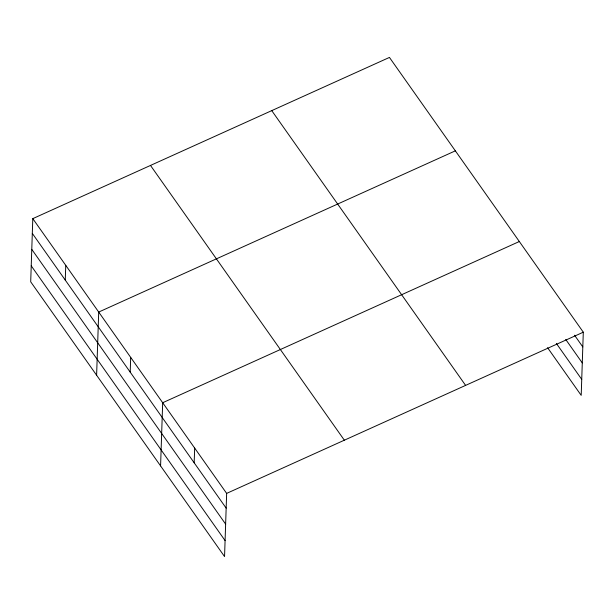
<?xml version="1.0" encoding="UTF-8"?>
<svg xmlns="http://www.w3.org/2000/svg" width="614" height="614" viewBox="0 0 614 614"><rect width="100%" height="100%" fill="white"/><g stroke="black" fill="none" stroke-linecap="round" stroke-linejoin="round"><path stroke-width="0.92" d="M32.795 218.638L30.7 281.811L224.555 556.576L226.65 493.395L32.795 218.638L389.445 57.424L583.3 332.189L581.205 395.362L547.565 347.685M65.261 280.091L65.752 265.348M96.613 375.231L98.708 312.058L455.358 150.844M130.206 372.138L130.69 357.394M160.584 465.903L162.679 402.73L519.329 241.517M194.177 462.802L194.669 448.066M226.65 493.395L583.3 332.189M574.535 335.206L582.809 346.933M565.74 339.465L582.279 362.912M556.368 343.426L581.734 379.383M271.749 110.627L465.604 385.392M150.491 165.435L344.347 440.2M32.304 233.381L226.167 508.139M31.774 249.361L225.637 524.126M31.23 265.831L225.085 540.589"/></g></svg>
